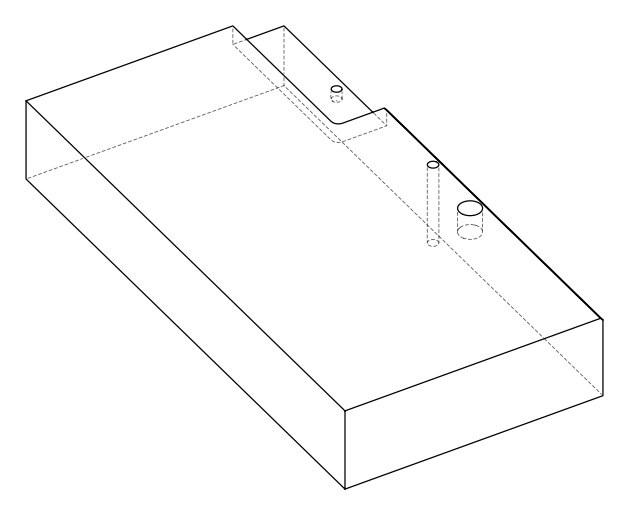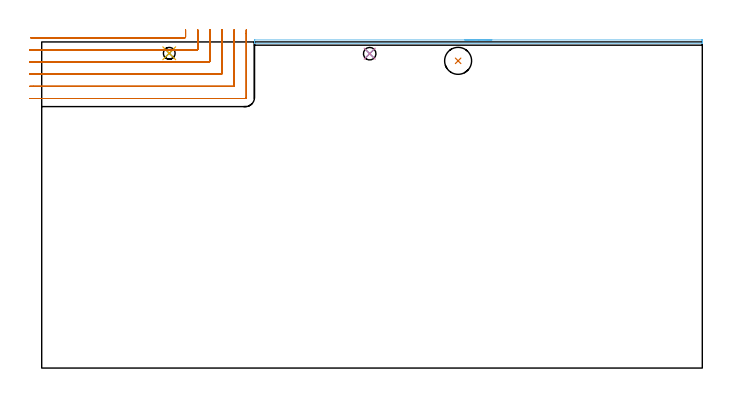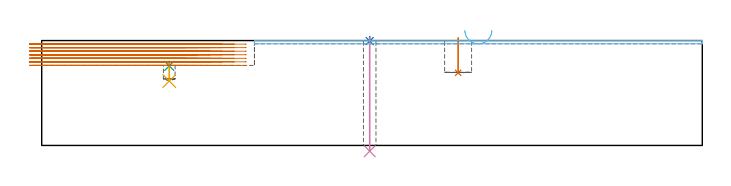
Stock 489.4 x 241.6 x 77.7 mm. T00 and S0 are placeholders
(PLAN: 7 operations, 5 tool changes, 18.6 min)
(1 INDEXABLE_INSERT_DRILL_BLIND_HOLE_FROM_SOLID | STEP1POCKET | NXT0302_011 | 0.11 min | 7420 mm3)
(2 SPOT_DRILL | STEP1HOLE | NXT0321_9005460120000 | 0.03 min | 0 mm3)
(3 SPOT_DRILL_1 | STEP1POCKET_1 | NXT0321_9005460120000 | 0.03 min | 1958 mm3)
(4 DRILL_THROUGH_HOLE_INTO_CENTER | STEP1HOLE | UGT0301_488 | 0.34 min | 5235 mm3)
(5 DRILL_BLIND_HOLE_INTO_CENTER | STEP1POCKET_1 | NXT0301_058 | 0.06 min | 659 mm3)
(6 AREA_MILL | FG_CHAMFER_SURFACE | UGT0205_001 | 2.81 min | 960 mm3)
(7 MILL_CORNER_NOTCH_RECTANGULAR | CORNER_NOTCH_RECTANGULAR | NXT0201_011 | Follow Part, ap 3, ae 75% | 15.21 min | 136735 mm3)
(TOOL NXT0302_011 | Index. Insert Drill 20mm [880-D2000L25-05] | D20 PA176 FL100 Z2)
(TOOL NXT0321_9005460120000 | NC Spot Drill, 142deg, 12mm, Carbide, Uncoated | D12 PA142 FL30 Z2)
(TOOL UGT0301_488 | Carbide Drill 9.3 mm | D9.3 PA118 FL81 Z2)
(TOOL NXT0301_058 | Carbide Drill 8.7mm [860.1-0870-026A1-MM 2214] | D8.7 PA140 FL47 Z2)
(TOOL UGT0205_001 | Chamfer Mill 20 x 3 x 45 deg. | D20 FL50 Z2)
(TOOL NXT0201_011 | ENDMILL 12mm [2P460-1200-NA 1630] | D12 FL38 Z6)
(OP 1 INDEXABLE_INSERT_DRILL_BLIND_HOLE_FROM_SOLID)
G17 G21 G94 G90
T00 M6
G54
G17 G0 G90 X308.5 Y227.6 S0 M3
G43 Z87.7 H1
G94 G81 G98 Z53.8 F250. R79.7
G80
M5
M2
(OP 2 SPOT_DRILL)
G17 G21 G94 G90
T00 M6
G54
G17 G0 G90 X243. Y232.9 S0 M3
G43 Z87.7 H0
G94 G81 G98 Z77.3 F250. R80.7
G80
M5
M2
(OP 3 SPOT_DRILL_1)
G17 G21 G94 G90
T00 M6
G54
G17 G0 G90 X94.5 Y233.2 S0 M3
G43 Z87.7 H0
G94 G81 G98 Z58.926 F250. R62.3
G80
M5
M2
(OP 4 DRILL_THROUGH_HOLE_INTO_CENTER)
G17 G21 G94 G90
T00 M6
G54
G17 G0 G90 X243. Y232.9 S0 M3
G43 Z87.7 H0
G94 G73 G98 Z-4.294 F250. Q9.11 R79.7
G80
M5
M2
(OP 5 DRILL_BLIND_HOLE_INTO_CENTER)
G17 G21 G94 G90
T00 M6
G54
G17 G0 G90 X94.5 Y233.2 S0 M3
G43 Z87.7 H1
G94 G81 G98 Z47.7 F250. R61.3
G80
M5
M2
(OP 6 AREA_MILL)
G17 G21 G94 G90
T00 M6
G54
G17 G0 G90 X313.5 Y243.1 S1061 M3
G43 Z87.7 H0
Z85.3
G94 G1 X313.538 Z84.428 F250.
X313.652 Z83.564
X313.841 Z82.712
X314.103 Z81.88
X314.437 Z81.074
X314.84 Z80.3
X315.308 Z79.564
X315.84 Z78.872
X316.429 Z78.229
X317.072 Z77.64
X317.764 Z77.109
X318.5 Z76.64
X319.274 Z76.237
X320.08 Z75.903
X320.912 Z75.641
X321.764 Z75.452
X322.628 Z75.338
X323.5 Z75.3
X488.781
X489.061 Y243.099 Z75.301
X489.392 Y243.094 Z75.303
X489.397 Y243.092 Z75.305
X489.4 Y242.773 Z75.623
Y242.236 Z76.16
Y241.9 Z76.495
Y240.952 Z77.447
X489.397 Y240.824 Z77.569
X489.39 Y240.703 Z77.688
X489.228 Y240.7 Z77.7
X157.772
X157.61 Y240.703 Z77.688
X157.603 Y240.824 Z77.569
X157.6 Y240.952 Z77.447
Y241.227 Z77.172
Y241.9 Z76.495
X157.603 Y243.092 Z75.305
X157.608 Y243.094 Z75.303
X157.94 Y243.1 Z75.3
X323.5
X324.372 Z75.338
X325.236 Z75.452
X326.088 Z75.641
X326.92 Z75.903
X327.726 Z76.237
X328.5 Z76.64
X329.236 Z77.109
X329.928 Z77.64
X330.571 Z78.229
X331.16 Z78.872
X331.692 Z79.564
X332.16 Z80.3
X332.563 Z81.074
X332.897 Z81.88
X333.159 Z82.712
X333.348 Z83.564
X333.462 Z84.428
X333.5 Z85.3
G0 Z87.7
M5
M2
(OP 7 MILL_CORNER_NOTCH_RECTANGULAR)
G17 G21 G94 G90
T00 M6
G54
G17 G0 G90 X-8.137 Y244.7 S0 M3
G43 Z87.7 H1
Z75.071
G94 G1 X-5.137 F250.
X106.005 F500.
G3 X106.6 Y245.295 R0.6
G1 Y247.6
Y250.6 F250.
G0 Z87.7
X-9. Y235.7
Z75.071
G1 X-6.
X115.005 F500.
G3 X115.6 Y236.295 R0.6
G1 Y247.6
Y250.6 F250.
G0 Z87.7
X-9. Y226.7
Z75.071
G1 X-6.
X124.005 F500.
G3 X124.6 Y227.295 R0.6
G1 Y247.6
Y250.6 F250.
G0 Z87.7
X-9. Y217.7
Z75.071
G1 X-6.
X133.004 F500.
G3 X133.6 Y218.296 R0.6
G1 Y247.6
Y250.6 F250.
G0 Z87.7
X-9. Y208.7
Z75.071
G1 X-6.
X142.004 F500.
G3 X142.6 Y209.296 R0.6
G1 Y247.6
Y250.6 F250.
G0 Z87.7
X-9. Y199.7
Z75.071
G1 X-6.
X151.004 F500.
G3 X151.6 Y200.296 R0.6
G1 Y247.6
Y250.6 F250.
G0 Z87.7
X-8.137 Y244.7
Z72.443
G1 X-5.137
X106.005 F500.
G3 X106.6 Y245.295 R0.6
G1 Y247.6
Y250.6 F250.
G0 Z87.7
X-9. Y235.7
Z72.443
G1 X-6.
X115.005 F500.
G3 X115.6 Y236.295 R0.6
G1 Y247.6
Y250.6 F250.
G0 Z87.7
X-9. Y226.7
Z72.443
G1 X-6.
X124.005 F500.
G3 X124.6 Y227.295 R0.6
G1 Y247.6
Y250.6 F250.
G0 Z87.7
X-9. Y217.7
Z72.443
G1 X-6.
X133.004 F500.
G3 X133.6 Y218.296 R0.6
G1 Y247.6
Y250.6 F250.
G0 Z87.7
X-9. Y208.7
Z72.443
G1 X-6.
X142.004 F500.
G3 X142.6 Y209.296 R0.6
G1 Y247.6
Y250.6 F250.
G0 Z87.7
X-9. Y199.7
Z72.443
G1 X-6.
X151.004 F500.
G3 X151.6 Y200.296 R0.6
G1 Y247.6
Y250.6 F250.
G0 Z87.7
X-8.137 Y244.7
Z69.814
G1 X-5.137
X106.005 F500.
G3 X106.6 Y245.295 R0.6
G1 Y247.6
Y250.6 F250.
G0 Z87.7
X-9. Y235.7
Z69.814
G1 X-6.
X115.005 F500.
G3 X115.6 Y236.295 R0.6
G1 Y247.6
Y250.6 F250.
G0 Z87.7
X-9. Y226.7
Z69.814
G1 X-6.
X124.005 F500.
G3 X124.6 Y227.295 R0.6
G1 Y247.6
Y250.6 F250.
G0 Z87.7
X-9. Y217.7
Z69.814
G1 X-6.
X133.004 F500.
G3 X133.6 Y218.296 R0.6
G1 Y247.6
Y250.6 F250.
G0 Z87.7
X-9. Y208.7
Z69.814
G1 X-6.
X142.004 F500.
G3 X142.6 Y209.296 R0.6
G1 Y247.6
Y250.6 F250.
G0 Z87.7
X-9. Y199.7
Z69.814
G1 X-6.
X151.004 F500.
G3 X151.6 Y200.296 R0.6
G1 Y247.6
Y250.6 F250.
G0 Z87.7
X-8.137 Y244.7
Z67.186
G1 X-5.137
X106.005 F500.
G3 X106.6 Y245.295 R0.6
G1 Y247.6
Y250.6 F250.
G0 Z87.7
X-9. Y235.7
Z67.186
G1 X-6.
X115.005 F500.
G3 X115.6 Y236.295 R0.6
G1 Y247.6
Y250.6 F250.
G0 Z87.7
X-9. Y226.7
Z67.186
G1 X-6.
X124.005 F500.
G3 X124.6 Y227.295 R0.6
G1 Y247.6
Y250.6 F250.
G0 Z87.7
X-9. Y217.7
Z67.186
G1 X-6.
X133.004 F500.
G3 X133.6 Y218.296 R0.6
G1 Y247.6
Y250.6 F250.
G0 Z87.7
X-9. Y208.7
Z67.186
G1 X-6.
X142.004 F500.
G3 X142.6 Y209.296 R0.6
G1 Y247.6
Y250.6 F250.
G0 Z87.7
X-9. Y199.7
Z67.186
G1 X-6.
X151.004 F500.
G3 X151.6 Y200.296 R0.6
G1 Y247.6
Y250.6 F250.
G0 Z87.7
X-8.137 Y244.7
Z64.557
G1 X-5.137
X106.005 F500.
G3 X106.6 Y245.295 R0.6
G1 Y247.6
Y250.6 F250.
G0 Z87.7
X-9. Y235.7
Z64.557
G1 X-6.
X115.005 F500.
G3 X115.6 Y236.295 R0.6
G1 Y247.6
Y250.6 F250.
G0 Z87.7
X-9. Y226.7
Z64.557
G1 X-6.
X124.005 F500.
G3 X124.6 Y227.295 R0.6
G1 Y247.6
Y250.6 F250.
G0 Z87.7
X-9. Y217.7
Z64.557
G1 X-6.
X133.004 F500.
G3 X133.6 Y218.296 R0.6
G1 Y247.6
Y250.6 F250.
G0 Z87.7
X-9. Y208.7
Z64.557
G1 X-6.
X142.004 F500.
G3 X142.6 Y209.296 R0.6
G1 Y247.6
Y250.6 F250.
G0 Z87.7
X-9. Y199.7
Z64.557
G1 X-6.
X151.004 F500.
G3 X151.6 Y200.296 R0.6
G1 Y247.6
Y250.6 F250.
G0 Z87.7
X-8.137 Y244.7
Z61.929
G1 X-5.137
X106.005 F500.
G3 X106.6 Y245.295 R0.6
G1 Y247.6
Y250.6 F250.
G0 Z87.7
X-9. Y235.7
Z61.929
G1 X-6.
X115.005 F500.
G3 X115.6 Y236.295 R0.6
G1 Y247.6
Y250.6 F250.
G0 Z87.7
X-9. Y226.7
Z61.929
G1 X-6.
X124.005 F500.
G3 X124.6 Y227.295 R0.6
G1 Y247.6
Y250.6 F250.
G0 Z87.7
X-9. Y217.7
Z61.929
G1 X-6.
X133.004 F500.
G3 X133.6 Y218.296 R0.6
G1 Y247.6
Y250.6 F250.
G0 Z87.7
X-9. Y208.7
Z61.929
G1 X-6.
X142.004 F500.
G3 X142.6 Y209.296 R0.6
G1 Y247.6
Y250.6 F250.
G0 Z87.7
X-9. Y199.7
Z61.929
G1 X-6.
X151.004 F500.
G3 X151.6 Y200.296 R0.6
G1 Y247.6
Y250.6 F250.
G0 Z87.7
X-8.137 Y244.7
Z59.3
G1 X-5.137
X106.005 F500.
G3 X106.6 Y245.295 R0.6
G1 Y247.6
Y250.6 F250.
G0 Z87.7
X-9. Y235.7
Z59.3
G1 X-6.
X115.005 F500.
G3 X115.6 Y236.295 R0.6
G1 Y247.6
Y250.6 F250.
G0 Z87.7
X-9. Y226.7
Z59.3
G1 X-6.
X124.005 F500.
G3 X124.6 Y227.295 R0.6
G1 Y247.6
Y250.6 F250.
G0 Z87.7
X-9. Y217.7
Z59.3
G1 X-6.
X133.004 F500.
G3 X133.6 Y218.296 R0.6
G1 Y247.6
Y250.6 F250.
G0 Z87.7
X-9. Y208.7
Z59.3
G1 X-6.
X142.004 F500.
G3 X142.6 Y209.296 R0.6
G1 Y247.6
Y250.6 F250.
G0 Z87.7
X-9. Y199.7
Z59.3
G1 X-6.
X151.004 F500.
G3 X151.6 Y200.296 R0.6
G1 Y247.6
Y250.6 F250.
G0 Z87.7
M5
M2
